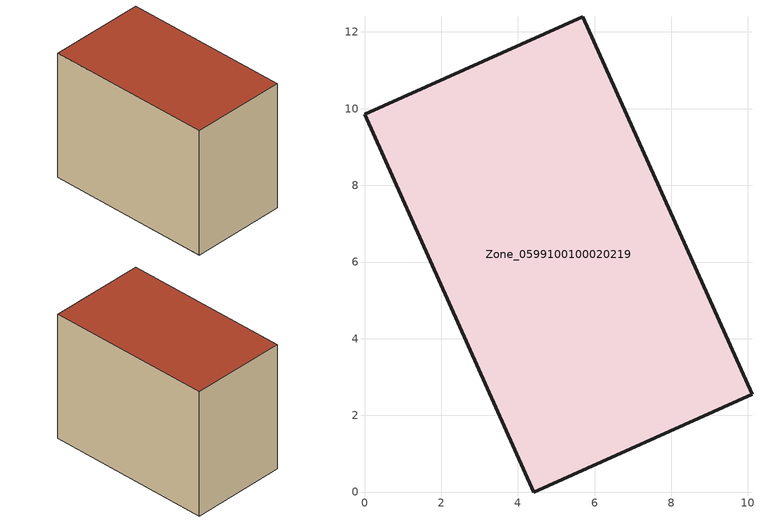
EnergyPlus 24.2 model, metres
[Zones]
Zone_0599100100020219
 floor ground (C_G): 4.41,0 0,9.85 5.7,12.39 10.11,2.55 z0
 wall outside (C_F): 4.41,0 10.11,2.55 5.7,12.39 0,9.85 4.41,0 z0:8.38
 roof outside (C_R): 0,9.85 4.41,0 10.11,2.55 5.7,12.39 z8.38
[BUILDING]
Pand.0599100100020219: North Axis=0; Terrain=City; Loads Convergence Tolerance Value=0.04; Temperature Convergence Tolerance Value=0.4; Solar Distribution=FullExterior; Maximum Number of Warmup Days=25; Minimum Number of Warmup Days=1
[Site:Location]
Rotterdam.The.Hague.AP_ZH_NLD Design_Conditions: Latitude=51.96; Longitude=4.45; Time Zone=1; Elevation=-4.5
[SITE:GROUNDTEMPERATURE:BUILDINGSURFACE]
18, 18, 18, 18, 18, 18, 18, 18, 18, 18, 18, 18
[MATERIAL] Thermal Absorptance=0.9; Solar Absorptance=0.7; Visible Absorptance=0.7
Name | Roughness | Thickness | Conductivity | Density | Specific Heat
G.D.2015-2018 | MediumSmooth | 0.15 | 0.0428571 | 540 | 1210
F.D.2015-2018 | Rough | 0.3 | 0.0666667 | 1920 | 840
R.D.2015-2018 | MediumRough | 0.2 | 0.0333333 | 1500 | 1000
[CONSTRUCTION]
C_G: G.D.2015-2018
C_F: F.D.2015-2018
C_R: R.D.2015-2018
[ZONE]
Zone_0599100100020219: Type=1; Multiplier=1; Ceiling Height=Autocalculate; Volume=Autocalculate; Floor Area=autocalculate; Part of Total Floor Area=Yes
[ZONEINFILTRATION:DESIGNFLOWRATE]
Infil_Zone_0599100100020219: Zone or ZoneList or Space or SpaceList=Zone_0599100100020219; Schedule=AlwaysOn; Design Flow Rate Calculation Method=Flow/Area; Flow Rate per Floor Area=0.0021; Constant Term Coefficient=1; Temperature Term Coefficient=0; Velocity Term Coefficient=0; Velocity Squared Term Coefficient=0
[HVACTEMPLATE:ZONE:IDEALLOADSAIRSYSTEM]
Zone_0599100100020219: Maximum Heating Supply Air Temperature=50; Minimum Cooling Supply Air Temperature=13; Maximum Heating Supply Air Humidity Ratio=0.0156; Minimum Cooling Supply Air Humidity Ratio=0.0077; Heating Limit=NoLimit; Cooling Limit=NoLimit; Dehumidification Control Type=ConstantSensibleHeatRatio; Cooling Sensible Heat Ratio=0.7; Dehumidification Setpoint=60; Humidification Control Type=None; Humidification Setpoint=30; Outdoor Air Method=None; Outdoor Air Flow Rate per Person=0.00944; Outdoor Air Flow Rate per Zone Floor Area=0; Outdoor Air Flow Rate per Zone=0; Demand Controlled Ventilation Type=None; Outdoor Air Economizer Type=NoEconomizer; Heat Recovery Type=None; Sensible Heat Recovery Effectiveness=0.7; Latent Heat Recovery Effectiveness=0.65
[ZONECONTROL:THERMOSTAT]
ThermostatControl_Zone_0599100100020219: Zone or ZoneList=Zone_0599100100020219; Control Type Schedule=DualSetpointControlType; Control 1=Thermostat_Zone_0599100100020219; Temperature Difference Between Cutout And Setpoint=0
[THERMOSTATSETPOINT:DUALSETPOINT]
Thermostat_Zone_0599100100020219: Heating Setpoint Temperature Schedule=HeatingSetpoint_Zone_0599100100020219; Cooling Setpoint Temperature Schedule=CoolingSetpoint_Zone_0599100100020219
[SCHEDULE:COMPACT]
HeatingSetpoint_Zone_0599100100020219: Through: 12/31, For: AllDays, Until: 24:00, 21
CoolingSetpoint_Zone_0599100100020219: Through: 12/31, For: AllDays, Until: 24:00, 24
DualSetpointControlType: Through: 12/31, For: AllDays, Until: 24:00, 4
AlwaysOn: Through: 12/31, For: AllDays, Until: 24:00, 1
